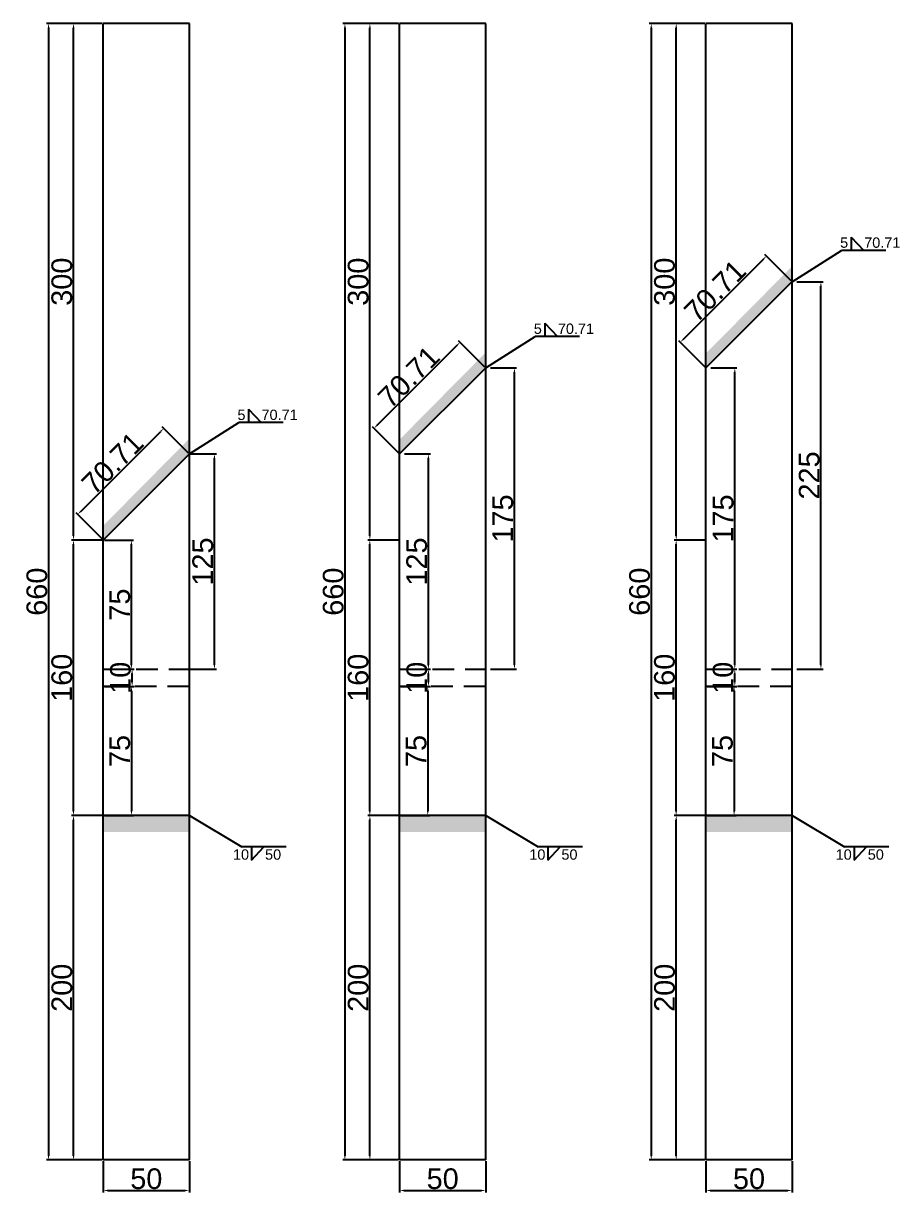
# Model space of a CAD drawing. Header units: millimetres. Extents: x 1455 to 24185, y -7314 to 4772.
# Drawn here: x 4366 to 4875, y 460 to 1139 of the extents above; entities that cross this region are included whole.
import ezdxf

# ---------------------------------------------------------------- set-up
doc = ezdxf.new("R2010")
doc.units = ezdxf.units.MM
doc.linetypes.add('DASHED', pattern=[19.05, 12.7, -6.35])
doc.layers.add('尺寸标注', color=6, linetype='Continuous')
doc.layers.add('焊缝', color=250, linetype='Continuous')
doc.styles.get("Standard").update_dxf_attribs({"font": 'arial.ttf'})
doc.dimstyles.new('ISO-25-JHF', dxfattribs={"dimtxt": 12, "dimasz": 2.5, "dimexe": 1.25, "dimexo": 0.625, "dimtad": 1, "dimtxsty": 'Standard', "dimcen": 2.5, "dimadec": 0, "dimazin": 0, "dimtfac": 1, "dimtmove": 0, "dimatfit": 3, "dimfxl": 1, "dimarcsym": 0})

# ---------------------------------------------------------------- blocks, each defined once
blk = doc.blocks.new('*D714')
at = {"layer": 'Defpoints', "color": 0, "transparency": 16777216}
for p in [(4412, 478.97), (4462, 478.97), (4462, 461.28)]:
    blk.add_point(p, dxfattribs=at)
at = {"layer": '尺寸标注', "color": 0, "lineweight": -2, "transparency": 16777216}
for p, q in [((4412, 478.34), (4412, 460.03)), ((4462, 478.34), (4462, 460.03)), ((4414.5, 461.28), (4459.5, 461.28))]:
    blk.add_line(p, q, dxfattribs=at)
at = {"layer": '尺寸标注', "color": 0, "transparency": 16777216}
for points in [[(4414.5, 461.7), (4414.5, 460.86), (4412, 461.28)], [(4459.5, 461.7), (4459.5, 460.86), (4462, 461.28)]]:
    blk.add_solid(points, dxfattribs=at)
at = {"layer": '尺寸标注', "color": 0, "transparency": 16777216, "insert": (4437, 468.03), "char_height": 12, "attachment_point": 5}
blk.add_mtext('50', dxfattribs=at)
blk = doc.blocks.new('*D757')
at = {"layer": 'Defpoints', "color": 0, "transparency": 16777216}
for p in [(4412, 753.97), (4412, 678.97), (4428.34, 678.97)]:
    blk.add_point(p, dxfattribs=at)
at = {"layer": '尺寸标注', "color": 0, "lineweight": -2, "transparency": 16777216}
for p, q in [((4412.63, 753.97), (4429.59, 753.97)), ((4428.34, 751.47), (4428.34, 681.47)), ((4412.63, 678.97), (4429.59, 678.97))]:
    blk.add_line(p, q, dxfattribs=at)
at = {"layer": '尺寸标注', "color": 0, "transparency": 16777216}
for points in [[(4427.93, 751.47), (4428.76, 751.47), (4428.34, 753.97)], [(4427.93, 681.47), (4428.76, 681.47), (4428.34, 678.97)]]:
    blk.add_solid(points, dxfattribs=at)
at = {"layer": '尺寸标注', "color": 0, "transparency": 16777216, "insert": (4421.62, 716.47), "char_height": 12, "attachment_point": 5, "rotation": 90}
blk.add_mtext('75', dxfattribs=at)
blk = doc.blocks.new('*D758')
at = {"layer": 'Defpoints', "color": 0, "transparency": 16777216}
for p in [(4412, 763.97), (4428.76, 763.97), (4412, 753.97)]:
    blk.add_point(p, dxfattribs=at)
at = {"layer": '尺寸标注', "color": 0, "lineweight": -2, "transparency": 16777216}
for p, q in [((4412.63, 763.97), (4430.01, 763.97)), ((4428.76, 756.47), (4428.76, 761.47)), ((4412.63, 753.97), (4430.01, 753.97))]:
    blk.add_line(p, q, dxfattribs=at)
at = {"layer": '尺寸标注', "color": 0, "transparency": 16777216}
for points in [[(4428.34, 761.47), (4429.18, 761.47), (4428.76, 763.97)], [(4428.34, 756.47), (4429.18, 756.47), (4428.76, 753.97)]]:
    blk.add_solid(points, dxfattribs=at)
at = {"layer": '尺寸标注', "color": 0, "transparency": 16777216, "insert": (4422.01, 758.97), "char_height": 12, "attachment_point": 5, "rotation": 90}
blk.add_mtext('10', dxfattribs=at)
blk = doc.blocks.new('*D734')
at = {"layer": 'Defpoints', "color": 0, "transparency": 16777216}
for p in [(4394.73, 678.97), (4412, 678.97), (4412, 478.97)]:
    blk.add_point(p, dxfattribs=at)
at = {"layer": '尺寸标注', "color": 0, "lineweight": -2, "transparency": 16777216}
for p, q in [((4411.38, 678.97), (4393.48, 678.97)), ((4394.73, 481.47), (4394.73, 676.47)), ((4411.38, 478.97), (4393.48, 478.97))]:
    blk.add_line(p, q, dxfattribs=at)
at = {"layer": '尺寸标注', "color": 0, "transparency": 16777216}
for points in [[(4394.31, 676.47), (4395.15, 676.47), (4394.73, 678.97)], [(4394.31, 481.47), (4395.15, 481.47), (4394.73, 478.97)]]:
    blk.add_solid(points, dxfattribs=at)
at = {"layer": '尺寸标注', "color": 0, "transparency": 16777216, "insert": (4387.98, 578.97), "char_height": 12, "attachment_point": 5, "rotation": 90}
blk.add_mtext('200', dxfattribs=at)
blk = doc.blocks.new('*D735')
at = {"layer": 'Defpoints', "color": 0, "transparency": 16777216}
for p in [(4394.73, 1138.97), (4412, 1138.97), (4412, 838.97)]:
    blk.add_point(p, dxfattribs=at)
at = {"layer": '尺寸标注', "color": 0, "lineweight": -2, "transparency": 16777216}
for p, q in [((4411.38, 1138.97), (4393.48, 1138.97)), ((4394.73, 841.47), (4394.73, 1136.47)), ((4411.38, 838.97), (4393.48, 838.97))]:
    blk.add_line(p, q, dxfattribs=at)
at = {"layer": '尺寸标注', "color": 0, "transparency": 16777216}
for points in [[(4394.31, 1136.47), (4395.15, 1136.47), (4394.73, 1138.97)], [(4394.31, 841.47), (4395.15, 841.47), (4394.73, 838.97)]]:
    blk.add_solid(points, dxfattribs=at)
at = {"layer": '尺寸标注', "color": 0, "transparency": 16777216, "insert": (4387.97, 988.97), "char_height": 12, "attachment_point": 5, "rotation": 90}
blk.add_mtext('300', dxfattribs=at)
blk = doc.blocks.new('*D759')
at = {"layer": 'Defpoints', "color": 0, "transparency": 16777216}
for p in [(4447.14, 903.83), (4462, 888.97), (4412.02, 838.98)]:
    blk.add_point(p, dxfattribs=at)
at = {"layer": '尺寸标注', "color": 0, "lineweight": -2, "transparency": 16777216}
for p, q in [((4461.56, 889.41), (4446.26, 904.72)), ((4398.92, 855.61), (4445.37, 902.06)), ((4411.57, 839.42), (4396.27, 854.73))]:
    blk.add_line(p, q, dxfattribs=at)
at = {"layer": '尺寸标注', "color": 0, "transparency": 16777216}
for points in [[(4445.08, 902.36), (4445.67, 901.77), (4447.14, 903.83)], [(4398.63, 855.91), (4399.21, 855.32), (4397.15, 853.84)]]:
    blk.add_solid(points, dxfattribs=at)
at = {"layer": '尺寸标注', "color": 0, "transparency": 16777216, "insert": (4417.37, 883.61), "char_height": 12, "attachment_point": 5, "rotation": 45}
blk.add_mtext('70.71', dxfattribs=at)
blk = doc.blocks.new('*D738')
at = {"layer": 'Defpoints', "color": 0, "transparency": 16777216}
for p in [(4462, 888.97), (4476.59, 888.97), (4462, 763.97)]:
    blk.add_point(p, dxfattribs=at)
at = {"layer": '尺寸标注', "color": 0, "lineweight": -2, "transparency": 16777216}
for p, q in [((4462.63, 888.97), (4477.84, 888.97)), ((4476.59, 766.47), (4476.59, 886.47)), ((4462.63, 763.97), (4477.84, 763.97))]:
    blk.add_line(p, q, dxfattribs=at)
at = {"layer": '尺寸标注', "color": 0, "transparency": 16777216}
for points in [[(4476.17, 886.47), (4477.01, 886.47), (4476.59, 888.97)], [(4476.17, 766.47), (4477.01, 766.47), (4476.59, 763.97)]]:
    blk.add_solid(points, dxfattribs=at)
at = {"layer": '尺寸标注', "color": 0, "transparency": 16777216, "insert": (4469.84, 826.47), "char_height": 12, "attachment_point": 5, "rotation": 90}
blk.add_mtext('125', dxfattribs=at)
blk = doc.blocks.new('*D739')
at = {"layer": 'Defpoints', "color": 0, "transparency": 16777216}
for p in [(4412, 838.97), (4428.34, 838.97), (4412, 763.97)]:
    blk.add_point(p, dxfattribs=at)
at = {"layer": '尺寸标注', "color": 0, "lineweight": -2, "transparency": 16777216}
for p, q in [((4412.63, 838.97), (4429.59, 838.97)), ((4428.34, 766.47), (4428.34, 836.47)), ((4412.63, 763.97), (4429.59, 763.97))]:
    blk.add_line(p, q, dxfattribs=at)
at = {"layer": '尺寸标注', "color": 0, "transparency": 16777216}
for points in [[(4427.93, 836.47), (4428.76, 836.47), (4428.34, 838.97)], [(4427.93, 766.47), (4428.76, 766.47), (4428.34, 763.97)]]:
    blk.add_solid(points, dxfattribs=at)
at = {"layer": '尺寸标注', "color": 0, "transparency": 16777216, "insert": (4421.62, 801.47), "char_height": 12, "attachment_point": 5, "rotation": 90}
blk.add_mtext('75', dxfattribs=at)
blk = doc.blocks.new('*D733')
at = {"layer": 'Defpoints', "color": 0, "transparency": 16777216}
for p in [(4394.7, 838.97), (4412, 838.97), (4412, 678.97)]:
    blk.add_point(p, dxfattribs=at)
at = {"layer": '尺寸标注', "color": 0, "lineweight": -2, "transparency": 16777216}
for p, q in [((4411.38, 838.97), (4393.45, 838.97)), ((4394.7, 681.47), (4394.7, 836.47)), ((4411.38, 678.97), (4393.45, 678.97))]:
    blk.add_line(p, q, dxfattribs=at)
at = {"layer": '尺寸标注', "color": 0, "transparency": 16777216}
for points in [[(4394.28, 836.47), (4395.11, 836.47), (4394.7, 838.97)], [(4394.28, 681.47), (4395.11, 681.47), (4394.7, 678.97)]]:
    blk.add_solid(points, dxfattribs=at)
at = {"layer": '尺寸标注', "color": 0, "transparency": 16777216, "insert": (4387.94, 758.97), "char_height": 12, "attachment_point": 5, "rotation": 90}
blk.add_mtext('160', dxfattribs=at)
blk = doc.blocks.new('*D697')
at = {"layer": 'Defpoints', "color": 0, "transparency": 16777216}
for p in [(4412, 1138.97), (4380.22, 478.97), (4412, 478.97)]:
    blk.add_point(p, dxfattribs=at)
at = {"layer": '尺寸标注', "color": 0, "lineweight": -2, "transparency": 16777216}
for p, q in [((4411.38, 1138.97), (4378.97, 1138.97)), ((4380.22, 1136.47), (4380.22, 481.47)), ((4411.38, 478.97), (4378.97, 478.97))]:
    blk.add_line(p, q, dxfattribs=at)
at = {"layer": '尺寸标注', "color": 0, "transparency": 16777216}
for points in [[(4379.8, 1136.47), (4380.63, 1136.47), (4380.22, 1138.97)], [(4379.8, 481.47), (4380.63, 481.47), (4380.22, 478.97)]]:
    blk.add_solid(points, dxfattribs=at)
at = {"layer": '尺寸标注', "color": 0, "transparency": 16777216, "insert": (4373.47, 808.97), "char_height": 12, "attachment_point": 5, "rotation": 90}
blk.add_mtext('660', dxfattribs=at)
blk = doc.blocks.new('*D698')
at = {"layer": 'Defpoints', "color": 0, "transparency": 16777216}
for p in [(4584.13, 478.97), (4634.13, 478.97), (4634.13, 461.28)]:
    blk.add_point(p, dxfattribs=at)
at = {"layer": '尺寸标注', "color": 0, "lineweight": -2, "transparency": 16777216}
for p, q in [((4584.13, 478.34), (4584.13, 460.03)), ((4634.13, 478.34), (4634.13, 460.03)), ((4586.63, 461.28), (4631.63, 461.28))]:
    blk.add_line(p, q, dxfattribs=at)
at = {"layer": '尺寸标注', "color": 0, "transparency": 16777216}
for points in [[(4586.63, 461.7), (4586.63, 460.86), (4584.13, 461.28)], [(4631.63, 461.7), (4631.63, 460.86), (4634.13, 461.28)]]:
    blk.add_solid(points, dxfattribs=at)
at = {"layer": '尺寸标注', "color": 0, "transparency": 16777216, "insert": (4609.13, 468.03), "char_height": 12, "attachment_point": 5}
blk.add_mtext('50', dxfattribs=at)
blk = doc.blocks.new('*D760')
at = {"layer": 'Defpoints', "color": 0, "transparency": 16777216}
for p in [(4584.13, 753.97), (4584.13, 678.97), (4600.47, 678.97)]:
    blk.add_point(p, dxfattribs=at)
at = {"layer": '尺寸标注', "color": 0, "lineweight": -2, "transparency": 16777216}
for p, q in [((4584.76, 753.97), (4601.72, 753.97)), ((4600.47, 751.47), (4600.47, 681.47)), ((4584.76, 678.97), (4601.72, 678.97))]:
    blk.add_line(p, q, dxfattribs=at)
at = {"layer": '尺寸标注', "color": 0, "transparency": 16777216}
for points in [[(4600.06, 751.47), (4600.89, 751.47), (4600.47, 753.97)], [(4600.06, 681.47), (4600.89, 681.47), (4600.47, 678.97)]]:
    blk.add_solid(points, dxfattribs=at)
at = {"layer": '尺寸标注', "color": 0, "transparency": 16777216, "insert": (4593.75, 716.47), "char_height": 12, "attachment_point": 5, "rotation": 90}
blk.add_mtext('75', dxfattribs=at)
blk = doc.blocks.new('*D761')
at = {"layer": 'Defpoints', "color": 0, "transparency": 16777216}
for p in [(4584.13, 763.97), (4600.89, 763.97), (4584.13, 753.97)]:
    blk.add_point(p, dxfattribs=at)
at = {"layer": '尺寸标注', "color": 0, "lineweight": -2, "transparency": 16777216}
for p, q in [((4584.76, 763.97), (4602.14, 763.97)), ((4600.89, 756.47), (4600.89, 761.47)), ((4584.76, 753.97), (4602.14, 753.97))]:
    blk.add_line(p, q, dxfattribs=at)
at = {"layer": '尺寸标注', "color": 0, "transparency": 16777216}
for points in [[(4600.47, 761.47), (4601.31, 761.47), (4600.89, 763.97)], [(4600.47, 756.47), (4601.31, 756.47), (4600.89, 753.97)]]:
    blk.add_solid(points, dxfattribs=at)
at = {"layer": '尺寸标注', "color": 0, "transparency": 16777216, "insert": (4594.14, 758.97), "char_height": 12, "attachment_point": 5, "rotation": 90}
blk.add_mtext('10', dxfattribs=at)
blk = doc.blocks.new('*D699')
at = {"layer": 'Defpoints', "color": 0, "transparency": 16777216}
for p in [(4566.86, 678.97), (4584.13, 678.97), (4584.13, 478.97)]:
    blk.add_point(p, dxfattribs=at)
at = {"layer": '尺寸标注', "color": 0, "lineweight": -2, "transparency": 16777216}
for p, q in [((4583.51, 678.97), (4565.61, 678.97)), ((4566.86, 481.47), (4566.86, 676.47)), ((4583.51, 478.97), (4565.61, 478.97))]:
    blk.add_line(p, q, dxfattribs=at)
at = {"layer": '尺寸标注', "color": 0, "transparency": 16777216}
for points in [[(4566.44, 676.47), (4567.28, 676.47), (4566.86, 678.97)], [(4566.44, 481.47), (4567.28, 481.47), (4566.86, 478.97)]]:
    blk.add_solid(points, dxfattribs=at)
at = {"layer": '尺寸标注', "color": 0, "transparency": 16777216, "insert": (4560.11, 578.97), "char_height": 12, "attachment_point": 5, "rotation": 90}
blk.add_mtext('200', dxfattribs=at)
blk = doc.blocks.new('*D700')
at = {"layer": 'Defpoints', "color": 0, "transparency": 16777216}
for p in [(4566.86, 1138.97), (4584.13, 1138.97), (4584.13, 838.97)]:
    blk.add_point(p, dxfattribs=at)
at = {"layer": '尺寸标注', "color": 0, "lineweight": -2, "transparency": 16777216}
for p, q in [((4583.51, 1138.97), (4565.61, 1138.97)), ((4566.86, 841.47), (4566.86, 1136.47)), ((4583.51, 838.97), (4565.61, 838.97))]:
    blk.add_line(p, q, dxfattribs=at)
at = {"layer": '尺寸标注', "color": 0, "transparency": 16777216}
for points in [[(4566.44, 1136.47), (4567.28, 1136.47), (4566.86, 1138.97)], [(4566.44, 841.47), (4567.28, 841.47), (4566.86, 838.97)]]:
    blk.add_solid(points, dxfattribs=at)
at = {"layer": '尺寸标注', "color": 0, "transparency": 16777216, "insert": (4560.1, 988.97), "char_height": 12, "attachment_point": 5, "rotation": 90}
blk.add_mtext('300', dxfattribs=at)
blk = doc.blocks.new('*D762')
at = {"layer": 'Defpoints', "color": 0, "transparency": 16777216}
for p in [(4619.26, 953.83), (4634.12, 938.97), (4584.13, 888.98)]:
    blk.add_point(p, dxfattribs=at)
at = {"layer": '尺寸标注', "color": 0, "lineweight": -2, "transparency": 16777216}
for p, q in [((4571.04, 905.61), (4617.49, 952.06)), ((4633.68, 939.41), (4618.38, 954.72)), ((4583.69, 889.42), (4568.39, 904.73))]:
    blk.add_line(p, q, dxfattribs=at)
at = {"layer": '尺寸标注', "color": 0, "transparency": 16777216}
for points in [[(4617.2, 952.36), (4617.79, 951.77), (4619.26, 953.83)], [(4570.74, 905.91), (4571.33, 905.32), (4569.27, 903.84)]]:
    blk.add_solid(points, dxfattribs=at)
at = {"layer": '尺寸标注', "color": 0, "transparency": 16777216, "insert": (4589.49, 933.61), "char_height": 12, "attachment_point": 5, "rotation": 45}
blk.add_mtext('70.71', dxfattribs=at)
blk = doc.blocks.new('*D693')
at = {"layer": 'Defpoints', "color": 0, "transparency": 16777216}
for p in [(4566.83, 838.97), (4584.13, 838.97), (4584.13, 678.97)]:
    blk.add_point(p, dxfattribs=at)
at = {"layer": '尺寸标注', "color": 0, "lineweight": -2, "transparency": 16777216}
for p, q in [((4583.51, 838.97), (4565.58, 838.97)), ((4566.83, 681.47), (4566.83, 836.47)), ((4583.51, 678.97), (4565.58, 678.97))]:
    blk.add_line(p, q, dxfattribs=at)
at = {"layer": '尺寸标注', "color": 0, "transparency": 16777216}
for points in [[(4566.41, 836.47), (4567.24, 836.47), (4566.83, 838.97)], [(4566.41, 681.47), (4567.24, 681.47), (4566.83, 678.97)]]:
    blk.add_solid(points, dxfattribs=at)
at = {"layer": '尺寸标注', "color": 0, "transparency": 16777216, "insert": (4560.07, 758.97), "char_height": 12, "attachment_point": 5, "rotation": 90}
blk.add_mtext('160', dxfattribs=at)
blk = doc.blocks.new('*D694')
at = {"layer": 'Defpoints', "color": 0, "transparency": 16777216}
for p in [(4584.13, 1138.97), (4552.35, 478.97), (4584.13, 478.97)]:
    blk.add_point(p, dxfattribs=at)
at = {"layer": '尺寸标注', "color": 0, "lineweight": -2, "transparency": 16777216}
for p, q in [((4583.51, 1138.97), (4551.1, 1138.97)), ((4552.35, 1136.47), (4552.35, 481.47)), ((4583.51, 478.97), (4551.1, 478.97))]:
    blk.add_line(p, q, dxfattribs=at)
at = {"layer": '尺寸标注', "color": 0, "transparency": 16777216}
for points in [[(4551.93, 1136.47), (4552.76, 1136.47), (4552.35, 1138.97)], [(4551.93, 481.47), (4552.76, 481.47), (4552.35, 478.97)]]:
    blk.add_solid(points, dxfattribs=at)
at = {"layer": '尺寸标注', "color": 0, "transparency": 16777216, "insert": (4545.6, 808.97), "char_height": 12, "attachment_point": 5, "rotation": 90}
blk.add_mtext('660', dxfattribs=at)
blk = doc.blocks.new('*D722')
at = {"layer": 'Defpoints', "color": 0, "transparency": 16777216}
for p in [(4762.06, 478.97), (4812.06, 478.97), (4812.06, 461.28)]:
    blk.add_point(p, dxfattribs=at)
at = {"layer": '尺寸标注', "color": 0, "lineweight": -2, "transparency": 16777216}
for p, q in [((4762.06, 478.34), (4762.06, 460.03)), ((4812.06, 478.34), (4812.06, 460.03)), ((4764.56, 461.28), (4809.56, 461.28))]:
    blk.add_line(p, q, dxfattribs=at)
at = {"layer": '尺寸标注', "color": 0, "transparency": 16777216}
for points in [[(4764.56, 461.7), (4764.56, 460.86), (4762.06, 461.28)], [(4809.56, 461.7), (4809.56, 460.86), (4812.06, 461.28)]]:
    blk.add_solid(points, dxfattribs=at)
at = {"layer": '尺寸标注', "color": 0, "transparency": 16777216, "insert": (4787.06, 468.03), "char_height": 12, "attachment_point": 5}
blk.add_mtext('50', dxfattribs=at)
blk = doc.blocks.new('*D763')
at = {"layer": 'Defpoints', "color": 0, "transparency": 16777216}
for p in [(4762.06, 753.97), (4762.06, 678.97), (4778.4, 678.97)]:
    blk.add_point(p, dxfattribs=at)
at = {"layer": '尺寸标注', "color": 0, "lineweight": -2, "transparency": 16777216}
for p, q in [((4762.69, 753.97), (4779.65, 753.97)), ((4778.4, 751.47), (4778.4, 681.47)), ((4762.69, 678.97), (4779.65, 678.97))]:
    blk.add_line(p, q, dxfattribs=at)
at = {"layer": '尺寸标注', "color": 0, "transparency": 16777216}
for points in [[(4777.99, 751.47), (4778.82, 751.47), (4778.4, 753.97)], [(4777.99, 681.47), (4778.82, 681.47), (4778.4, 678.97)]]:
    blk.add_solid(points, dxfattribs=at)
at = {"layer": '尺寸标注', "color": 0, "transparency": 16777216, "insert": (4771.67, 716.47), "char_height": 12, "attachment_point": 5, "rotation": 90}
blk.add_mtext('75', dxfattribs=at)
blk = doc.blocks.new('*D764')
at = {"layer": 'Defpoints', "color": 0, "transparency": 16777216}
for p in [(4762.06, 763.97), (4778.82, 763.97), (4762.06, 753.97)]:
    blk.add_point(p, dxfattribs=at)
at = {"layer": '尺寸标注', "color": 0, "lineweight": -2, "transparency": 16777216}
for p, q in [((4762.69, 763.97), (4780.07, 763.97)), ((4778.82, 756.47), (4778.82, 761.47)), ((4762.69, 753.97), (4780.07, 753.97))]:
    blk.add_line(p, q, dxfattribs=at)
at = {"layer": '尺寸标注', "color": 0, "transparency": 16777216}
for points in [[(4778.4, 761.47), (4779.24, 761.47), (4778.82, 763.97)], [(4778.4, 756.47), (4779.24, 756.47), (4778.82, 753.97)]]:
    blk.add_solid(points, dxfattribs=at)
at = {"layer": '尺寸标注', "color": 0, "transparency": 16777216, "insert": (4772.07, 758.97), "char_height": 12, "attachment_point": 5, "rotation": 90}
blk.add_mtext('10', dxfattribs=at)
blk = doc.blocks.new('*D723')
at = {"layer": 'Defpoints', "color": 0, "transparency": 16777216}
for p in [(4744.79, 678.97), (4762.06, 678.97), (4762.06, 478.97)]:
    blk.add_point(p, dxfattribs=at)
at = {"layer": '尺寸标注', "color": 0, "lineweight": -2, "transparency": 16777216}
for p, q in [((4761.44, 678.97), (4743.54, 678.97)), ((4744.79, 481.47), (4744.79, 676.47)), ((4761.44, 478.97), (4743.54, 478.97))]:
    blk.add_line(p, q, dxfattribs=at)
at = {"layer": '尺寸标注', "color": 0, "transparency": 16777216}
for points in [[(4744.37, 676.47), (4745.21, 676.47), (4744.79, 678.97)], [(4744.37, 481.47), (4745.21, 481.47), (4744.79, 478.97)]]:
    blk.add_solid(points, dxfattribs=at)
at = {"layer": '尺寸标注', "color": 0, "transparency": 16777216, "insert": (4738.04, 578.97), "char_height": 12, "attachment_point": 5, "rotation": 90}
blk.add_mtext('200', dxfattribs=at)
blk = doc.blocks.new('*D724')
at = {"layer": 'Defpoints', "color": 0, "transparency": 16777216}
for p in [(4744.79, 1138.97), (4762.06, 1138.97), (4762.06, 838.97)]:
    blk.add_point(p, dxfattribs=at)
at = {"layer": '尺寸标注', "color": 0, "lineweight": -2, "transparency": 16777216}
for p, q in [((4761.44, 1138.97), (4743.54, 1138.97)), ((4744.79, 841.47), (4744.79, 1136.47)), ((4761.44, 838.97), (4743.54, 838.97))]:
    blk.add_line(p, q, dxfattribs=at)
at = {"layer": '尺寸标注', "color": 0, "transparency": 16777216}
for points in [[(4744.37, 1136.47), (4745.21, 1136.47), (4744.79, 1138.97)], [(4744.37, 841.47), (4745.21, 841.47), (4744.79, 838.97)]]:
    blk.add_solid(points, dxfattribs=at)
at = {"layer": '尺寸标注', "color": 0, "transparency": 16777216, "insert": (4738.03, 988.97), "char_height": 12, "attachment_point": 5, "rotation": 90}
blk.add_mtext('300', dxfattribs=at)
blk = doc.blocks.new('*D765')
at = {"layer": 'Defpoints', "color": 0, "transparency": 16777216}
for p in [(4797.16, 1003.83), (4812.03, 988.97), (4762.04, 938.98)]:
    blk.add_point(p, dxfattribs=at)
at = {"layer": '尺寸标注', "color": 0, "lineweight": -2, "transparency": 16777216}
for p, q in [((4748.94, 955.61), (4795.4, 1002.06)), ((4811.58, 989.41), (4796.28, 1004.72)), ((4761.6, 939.42), (4746.29, 954.73))]:
    blk.add_line(p, q, dxfattribs=at)
at = {"layer": '尺寸标注', "color": 0, "transparency": 16777216}
for points in [[(4795.1, 1002.36), (4795.69, 1001.77), (4797.16, 1003.83)], [(4748.65, 955.91), (4749.24, 955.32), (4747.17, 953.84)]]:
    blk.add_solid(points, dxfattribs=at)
at = {"layer": '尺寸标注', "color": 0, "transparency": 16777216, "insert": (4767.39, 983.61), "char_height": 12, "attachment_point": 5, "rotation": 45}
blk.add_mtext('70.71', dxfattribs=at)
blk = doc.blocks.new('*D725')
at = {"layer": 'Defpoints', "color": 0, "transparency": 16777216}
for p in [(4744.75, 838.97), (4762.06, 838.97), (4762.06, 678.97)]:
    blk.add_point(p, dxfattribs=at)
at = {"layer": '尺寸标注', "color": 0, "lineweight": -2, "transparency": 16777216}
for p, q in [((4761.44, 838.97), (4743.5, 838.97)), ((4744.75, 681.47), (4744.75, 836.47)), ((4761.44, 678.97), (4743.5, 678.97))]:
    blk.add_line(p, q, dxfattribs=at)
at = {"layer": '尺寸标注', "color": 0, "transparency": 16777216}
for points in [[(4744.34, 836.47), (4745.17, 836.47), (4744.75, 838.97)], [(4744.34, 681.47), (4745.17, 681.47), (4744.75, 678.97)]]:
    blk.add_solid(points, dxfattribs=at)
at = {"layer": '尺寸标注', "color": 0, "transparency": 16777216, "insert": (4738, 758.97), "char_height": 12, "attachment_point": 5, "rotation": 90}
blk.add_mtext('160', dxfattribs=at)
blk = doc.blocks.new('*D726')
at = {"layer": 'Defpoints', "color": 0, "transparency": 16777216}
for p in [(4762.06, 1138.97), (4730.28, 478.97), (4762.06, 478.97)]:
    blk.add_point(p, dxfattribs=at)
at = {"layer": '尺寸标注', "color": 0, "lineweight": -2, "transparency": 16777216}
for p, q in [((4761.44, 1138.97), (4729.03, 1138.97)), ((4730.28, 1136.47), (4730.28, 481.47)), ((4761.44, 478.97), (4729.03, 478.97))]:
    blk.add_line(p, q, dxfattribs=at)
at = {"layer": '尺寸标注', "color": 0, "transparency": 16777216}
for points in [[(4729.86, 1136.47), (4730.69, 1136.47), (4730.28, 1138.97)], [(4729.86, 481.47), (4730.69, 481.47), (4730.28, 478.97)]]:
    blk.add_solid(points, dxfattribs=at)
at = {"layer": '尺寸标注', "color": 0, "transparency": 16777216, "insert": (4723.53, 808.97), "char_height": 12, "attachment_point": 5, "rotation": 90}
blk.add_mtext('660', dxfattribs=at)
blk = doc.blocks.new('*D720')
at = {"layer": 'Defpoints', "color": 0, "transparency": 16777216}
for p in [(4586.24, 888.97), (4600.83, 888.97), (4586.24, 763.97)]:
    blk.add_point(p, dxfattribs=at)
at = {"layer": '尺寸标注', "color": 0, "lineweight": -2, "transparency": 16777216}
for p, q in [((4586.87, 888.97), (4602.08, 888.97)), ((4600.83, 766.47), (4600.83, 886.47)), ((4586.87, 763.97), (4602.08, 763.97))]:
    blk.add_line(p, q, dxfattribs=at)
at = {"layer": '尺寸标注', "color": 0, "transparency": 16777216}
for points in [[(4600.41, 886.47), (4601.25, 886.47), (4600.83, 888.97)], [(4600.41, 766.47), (4601.25, 766.47), (4600.83, 763.97)]]:
    blk.add_solid(points, dxfattribs=at)
at = {"layer": '尺寸标注', "color": 0, "transparency": 16777216, "insert": (4594.08, 826.47), "char_height": 12, "attachment_point": 5, "rotation": 90}
blk.add_mtext('125', dxfattribs=at)
blk = doc.blocks.new('*D721')
at = {"layer": 'Defpoints', "color": 0, "transparency": 16777216}
for p in [(4636.24, 938.97), (4650.83, 938.97), (4636.24, 763.97)]:
    blk.add_point(p, dxfattribs=at)
at = {"layer": '尺寸标注', "color": 0, "lineweight": -2, "transparency": 16777216}
for p, q in [((4636.87, 938.97), (4652.08, 938.97)), ((4650.83, 766.47), (4650.83, 936.47)), ((4636.87, 763.97), (4652.08, 763.97))]:
    blk.add_line(p, q, dxfattribs=at)
at = {"layer": '尺寸标注', "color": 0, "transparency": 16777216}
for points in [[(4650.41, 936.47), (4651.25, 936.47), (4650.83, 938.97)], [(4650.41, 766.47), (4651.25, 766.47), (4650.83, 763.97)]]:
    blk.add_solid(points, dxfattribs=at)
at = {"layer": '尺寸标注', "color": 0, "transparency": 16777216, "insert": (4644.08, 851.47), "char_height": 12, "attachment_point": 5, "rotation": 90}
blk.add_mtext('175', dxfattribs=at)
blk = doc.blocks.new('*D704')
at = {"layer": 'Defpoints', "color": 0, "transparency": 16777216}
for p in [(4764.23, 938.97), (4778.82, 938.97), (4764.23, 763.97)]:
    blk.add_point(p, dxfattribs=at)
at = {"layer": '尺寸标注', "color": 0, "lineweight": -2, "transparency": 16777216}
for p, q in [((4764.86, 938.97), (4780.07, 938.97)), ((4778.82, 766.47), (4778.82, 936.47)), ((4764.86, 763.97), (4780.07, 763.97))]:
    blk.add_line(p, q, dxfattribs=at)
at = {"layer": '尺寸标注', "color": 0, "transparency": 16777216}
for points in [[(4778.4, 936.47), (4779.24, 936.47), (4778.82, 938.97)], [(4778.4, 766.47), (4779.24, 766.47), (4778.82, 763.97)]]:
    blk.add_solid(points, dxfattribs=at)
at = {"layer": '尺寸标注', "color": 0, "transparency": 16777216, "insert": (4772.07, 851.47), "char_height": 12, "attachment_point": 5, "rotation": 90}
blk.add_mtext('175', dxfattribs=at)
blk = doc.blocks.new('*D705')
at = {"layer": 'Defpoints', "color": 0, "transparency": 16777216}
for p in [(4814.23, 988.97), (4828.82, 988.97), (4814.23, 763.97)]:
    blk.add_point(p, dxfattribs=at)
at = {"layer": '尺寸标注', "color": 0, "lineweight": -2, "transparency": 16777216}
for p, q in [((4814.86, 988.97), (4830.07, 988.97)), ((4828.82, 766.47), (4828.82, 986.47)), ((4814.86, 763.97), (4830.07, 763.97))]:
    blk.add_line(p, q, dxfattribs=at)
at = {"layer": '尺寸标注', "color": 0, "transparency": 16777216}
for points in [[(4828.4, 986.47), (4829.24, 986.47), (4828.82, 988.97)], [(4828.4, 766.47), (4829.24, 766.47), (4828.82, 763.97)]]:
    blk.add_solid(points, dxfattribs=at)
at = {"layer": '尺寸标注', "color": 0, "transparency": 16777216, "insert": (4822.07, 876.47), "char_height": 12, "attachment_point": 5, "rotation": 90}
blk.add_mtext('225', dxfattribs=at)

msp = doc.modelspace()

# ---------------------------------------------------------------- hatches: boundary and pattern name
at = {"layer": '焊缝'}
h = msp.add_hatch(color=250, dxfattribs=at)
h.dxf.hatch_style = 1
h.paths.add_polyline_path([(4762.027, 947.319), (4762.038, 938.98), (4812.027, 988.969), (4812.027, 997.872)])
h = msp.add_hatch(color=250, dxfattribs=at)
h.dxf.hatch_style = 1
h.paths.add_polyline_path([(4584.123, 897.319), (4584.134, 888.98), (4634.123, 938.969), (4634.123, 947.872)])
h = msp.add_hatch(color=250, dxfattribs=at)
h.dxf.hatch_style = 1
h.paths.add_polyline_path([(4412.004, 847.319), (4412.016, 838.98), (4462.004, 888.969), (4462.004, 897.872)])
h = msp.add_hatch(color=250, dxfattribs=at)
h.dxf.hatch_style = 1
h.paths.add_polyline_path([(4412.004, 679.399), (4412.004, 669.399), (4462.004, 669.399), (4462.004, 678.969)])
h = msp.add_hatch(color=250, dxfattribs=at)
h.dxf.hatch_style = 1
h.paths.add_polyline_path([(4584.134, 679.399), (4584.134, 669.399), (4634.134, 669.399), (4634.134, 678.969)])
h = msp.add_hatch(color=250, dxfattribs=at)
h.dxf.hatch_style = 1
h.paths.add_polyline_path([(4762.064, 679.399), (4762.064, 669.399), (4812.064, 669.399), (4812.064, 678.969)])

# ---------------------------------------------------------------- linework, layer by layer
for p, q in [((4462.004, 1138.969), (4412.004, 1138.969)), ((4412.004, 478.969), (4412.004, 1138.969)), ((4462.004, 478.969), (4462.004, 1138.969)), ((4634.134, 1138.969), (4584.134, 1138.969)), ((4584.134, 478.969), (4584.134, 1138.969)), ((4634.134, 478.969), (4634.134, 1138.969)), ((4812.064, 1138.969), (4762.064, 1138.969)), ((4762.064, 478.969), (4762.064, 1138.969)), ((4812.064, 478.969), (4812.064, 1138.969)), ((4762.038, 938.98), (4812.027, 988.969)), ((4584.134, 888.98), (4634.123, 938.969)), ((4412.016, 838.98), (4462.004, 888.969)), ((4462.004, 678.969), (4412.004, 678.969)), ((4634.134, 678.969), (4584.134, 678.969)), ((4812.064, 678.969), (4762.064, 678.969)), ((4462.004, 478.969), (4412.004, 478.969)), ((4634.134, 478.969), (4584.134, 478.969)), ((4812.064, 478.969), (4762.064, 478.969))]:
    msp.add_line(p, q)
at = {"linetype": 'DASHED'}
for p, q in [((4412.004, 763.969), (4462.004, 763.969)), ((4584.134, 763.969), (4634.134, 763.969)), ((4762.064, 763.969), (4812.064, 763.969)), ((4462.004, 753.969), (4412.004, 753.969)), ((4634.134, 753.969), (4584.134, 753.969)), ((4812.064, 753.969), (4762.064, 753.969))]:
    msp.add_line(p, q, dxfattribs=at)
at = {"layer": '尺寸标注'}
for p, q in [((4846.471, 1014.923), (4853.703, 1007.158)), ((4846.471, 1014.923), (4846.471, 1007.158)), ((4812.064, 988.969), (4840.821, 1007.158)), ((4866.584, 1007.158), (4840.821, 1007.158)), ((4668.542, 964.923), (4675.773, 957.158)), ((4668.542, 964.923), (4668.542, 957.158)), ((4634.134, 938.969), (4662.892, 957.158)), ((4688.655, 957.158), (4662.892, 957.158)), ((4496.411, 914.923), (4503.643, 907.158)), ((4496.411, 914.923), (4496.411, 907.158)), ((4462.004, 888.969), (4490.762, 907.158)), ((4516.525, 907.158), (4490.762, 907.158)), ((4462.004, 678.969), (4492.454, 660.779)), ((4634.134, 678.969), (4664.584, 660.779)), ((4812.064, 678.969), (4842.514, 660.779)), ((4518.217, 660.779), (4492.454, 660.779)), ((4498.104, 660.779), (4498.104, 653.014)), ((4498.104, 653.014), (4505.336, 660.779)), ((4690.347, 660.779), (4664.584, 660.779)), ((4670.234, 660.779), (4670.234, 653.014)), ((4670.234, 653.014), (4677.466, 660.779)), ((4868.276, 660.779), (4842.514, 660.779)), ((4848.163, 660.779), (4848.163, 653.014)), ((4848.163, 653.014), (4855.395, 660.779))]:
    msp.add_line(p, q, dxfattribs=at)

# ---------------------------------------------------------------- texts
at = {"layer": '尺寸标注', "char_height": 6}
for s, insert, attachment_point in [('5    70.71', (4840.001, 1014.676), 1), ('5    70.71', (4662.072, 964.676), 1), ('5    70.71', (4489.942, 914.676), 1), ('10    50', (4487.347, 653.262), 7), ('10    50', (4659.477, 653.262), 7), ('10    50', (4837.407, 653.262), 7)]:
    msp.add_mtext_dynamic_manual_height_columns(s, width=68.30832, gutter_width=12.5, heights=[0], dxfattribs=dict(at, insert=insert, attachment_point=attachment_point))

# ---------------------------------------------------------------- dimensions: what is measured, and where the dimension line sits
at = {"layer": '尺寸标注'}
for p1, p2, distance, picture, middle in [((4412.004, 1138.969), (4412.004, 478.969), -31.786, '*D697', (4373.466, 808.969)), ((4412.004, 838.969), (4412.004, 1138.969), 17.275, '*D735', (4387.973, 988.969)), ((4584.134, 1138.969), (4584.134, 478.969), -31.786, '*D694', (4545.596, 808.969)), ((4584.134, 838.969), (4584.134, 1138.969), 17.275, '*D700', (4560.103, 988.969)), ((4762.064, 1138.969), (4762.064, 478.969), -31.786, '*D726', (4723.526, 808.969)), ((4762.064, 838.969), (4762.064, 1138.969), 17.275, '*D724', (4738.033, 988.969)), ((4814.234, 763.969), (4814.234, 988.969), -14.585, '*D705', (4822.067, 876.469)), ((4636.244, 763.969), (4636.244, 938.969), -14.585, '*D721', (4644.077, 851.469)), ((4764.234, 763.969), (4764.234, 938.969), -14.585, '*D704', (4772.067, 851.469)), ((4462.004, 763.969), (4462.004, 888.969), -14.585, '*D738', (4469.838, 826.469)), ((4586.244, 763.969), (4586.244, 888.969), -14.585, '*D720', (4594.077, 826.469)), ((4412.004, 678.969), (4412.004, 838.969), 17.309, '*D733', (4387.943, 758.969)), ((4412.004, 763.969), (4412.004, 838.969), -16.339, '*D739', (4421.615, 801.469)), ((4584.134, 678.969), (4584.134, 838.969), 17.309, '*D693', (4560.074, 758.969)), ((4762.064, 678.969), (4762.064, 838.969), 17.309, '*D725', (4738.003, 758.969)), ((4412.004, 753.969), (4412.004, 678.969), 16.339, '*D757', (4421.615, 716.469)), ((4584.134, 753.969), (4584.134, 678.969), 16.339, '*D760', (4593.746, 716.469)), ((4762.064, 753.969), (4762.064, 678.969), 16.339, '*D763', (4771.675, 716.469)), ((4412.004, 478.969), (4412.004, 678.969), 17.275, '*D734', (4387.977, 578.969)), ((4584.134, 478.969), (4584.134, 678.969), 17.275, '*D699', (4560.107, 578.969)), ((4762.064, 478.969), (4762.064, 678.969), 17.275, '*D723', (4738.037, 578.969)), ((4412.004, 478.969), (4462.004, 478.969), -17.689, '*D714', (4437.004, 468.032)), ((4584.134, 478.969), (4634.134, 478.969), -17.689, '*D698', (4609.134, 468.032)), ((4762.064, 478.969), (4812.064, 478.969), -17.689, '*D722', (4787.064, 468.032))]:
    dim = msp.add_aligned_dim(p1=p1, p2=p2, distance=distance, dimstyle='ISO-25-JHF', dxfattribs=at)
    dim.commit()
    dim.dimension.update_dxf_attribs({"geometry": picture, "text_midpoint": middle})
for p1, p2, picture, middle in [((4762.038, 938.98), (4812.027, 988.969), '*D765', (4767.395, 983.612)), ((4584.134, 888.98), (4634.123, 938.969), '*D762', (4589.491, 933.612)), ((4412.016, 838.98), (4462.004, 888.969), '*D759', (4417.372, 883.612))]:
    dim = msp.add_aligned_dim(p1=p1, p2=p2, distance=21.02, text='70.71', dimstyle='ISO-25-JHF', dxfattribs=at)
    dim.commit()
    dim.dimension.update_dxf_attribs({"geometry": picture, "text_midpoint": middle})
for base, p1, p2, picture, middle in [((4428.759, 763.969), (4412.004, 753.969), (4412.004, 763.969), '*D758', (4428.759, 758.969)), ((4600.89, 763.969), (4584.134, 753.969), (4584.134, 763.969), '*D761', (4600.89, 758.969)), ((4778.819, 763.969), (4762.064, 753.969), (4762.064, 763.969), '*D764', (4778.819, 758.969))]:
    dim = msp.add_linear_dim(base=base, p1=p1, p2=p2, angle=90, dimstyle='ISO-25-JHF', dxfattribs=at)
    dim.commit()
    dim.dimension.update_dxf_attribs({"geometry": picture, "text_midpoint": middle, "dimtype": 161})

doc.saveas('drawing.dxf')
